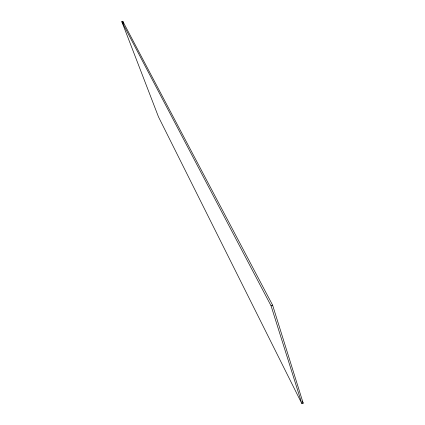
<?xml version="1.0" encoding="UTF-8"?>
<svg xmlns="http://www.w3.org/2000/svg" width="425" height="425" viewBox="0 0 425 425"><rect width="100%" height="100%" fill="white"/><g stroke="black" fill="none" stroke-linecap="round" stroke-linejoin="round"><path stroke-width="0.64" d="M301.915 403.75L303.184 403.171L272.6 305.134L122.761 21.25L121.816 21.638L158.477 116.859L301.915 403.75L271.065 305.825L121.816 21.638M271.065 305.825L272.6 305.134M302.287 401.386L303.184 403.171M122.761 21.25L123.707 23.726"/></g></svg>
